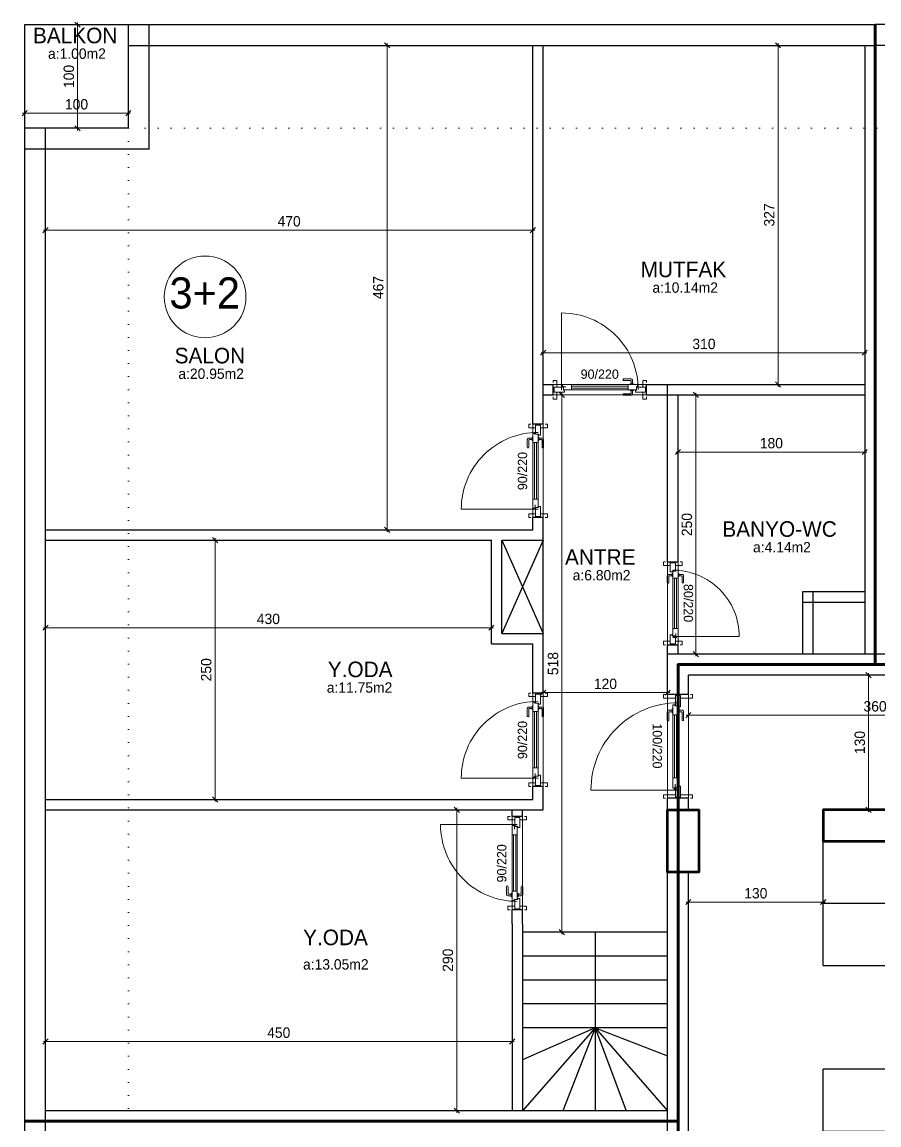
# Model space of a CAD drawing. Header units: centimetres. Extents: x 562865 to 1310255, y -148070 to 32737.
# Drawn here: x 591816 to 592642, y 2284 to 3347 of the extents above; entities that cross this region are included whole.
import ezdxf
from ezdxf.enums import TextEntityAlignment as Align

# ---------------------------------------------------------------- set-up
doc = ezdxf.new("R2010")
doc.units = ezdxf.units.CM
doc.header["$LTSCALE"] = 2.5
doc.linetypes.add('DASHED', pattern=[0.25, 0.125, -0.125])
doc.linetypes.add('DOT', pattern=[0.25, 0, -0.25])
doc.layers.get('0').update_dxf_attribs({"color": 86})
for name, color, linetype, lineweight in [('1', 126, 'Continuous', 25), ('ADAKENARI', 18, 'Continuous', 5), ('DUVAR', 4, 'Continuous', 30), ('duvar-kesim', 7, 'Continuous', 0), ('GÖRÜNÜŞLER', 96, 'Continuous', 25), ('ince', 30, 'Continuous', 15), ('iç ölçü', 106, 'Continuous', 18), ('kapi', 9, 'Continuous', 0), ('kolon', 1, 'Continuous', 53)]:
    doc.layers.add(name, color=color, linetype=linetype, lineweight=lineweight)
for name, color, linetype in [('alan', 7, 'Continuous'), ('kapi-yazi', 7, 'Continuous'), ('mahal', 7, 'Continuous'), ('MAKINA', 4, 'Continuous'), ('MERBAS', 231, 'Continuous'), ('MIMARI', 3, 'Continuous'), ('Oda', 7, 'Continuous')]:
    doc.layers.add(name, color=color, linetype=linetype)
doc.styles.add('MAHALADI', font='arial.ttf')
doc.styles.add('PINAR', font='comic.ttf')
doc.dimstyles.new('TEMİZ ÖLÇÜ', dxfattribs={"dimtxt": 10, "dimasz": 5, "dimexe": 1.8, "dimexo": 0.625, "dimgap": 3, "dimtad": 1, "dimdec": 0, "dimrnd": 0.5, "dimzin": 1, "dimdsep": 46, "dimtxsty": 'PINAR', "dimblk": 'OBLIQUE', "dimcen": 0.9, "dimdle": 2, "dimclrd": 256, "dimclre": 256, "dimclrt": 7, "dimadec": 0, "dimazin": 0, "dimtfac": 1, "dimtdec": 0, "dimtofl": 0, "dimtmove": 2, "dimatfit": 2, "dimfxl": 10, "dimfxlon": 1, "dimlwd": -1, "dimlwe": -1, "dimarcsym": 0})

# ---------------------------------------------------------------- blocks, each defined once
blk = doc.blocks.new('_Oblique')
at = {"color": 0, "linetype": 'ByBlock', "lineweight": -2}
blk.add_line((-0.5, -0.5), (0.5, 0.5), dxfattribs=at)
blk = doc.blocks.new('*D358')
at = {"layer": 'Defpoints', "color": 0}
for p in [(592235.3, 2587.3), (592256.9, 2587.3), (592256.9, 2297.3)]:
    blk.add_point(p, dxfattribs=at)
at = {"layer": 'iç ölçü'}
for p, q in [((592240.3, 2587.3), (592233.5, 2587.3)), ((592235.3, 2295.3), (592235.3, 2589.3)), ((592240.3, 2297.3), (592233.5, 2297.3))]:
    blk.add_line(p, q, dxfattribs=at)
at = {"layer": 'iç ölçü', "linetype": 'ByBlock', "xscale": 5, "yscale": 5, "zscale": 5}
for p, rotation in [((592235.3, 2587.3), 90), ((592235.3, 2297.3), 270)]:
    blk.add_blockref('_Oblique', p, dxfattribs=dict(at, rotation=rotation))
at = {"layer": 'iç ölçü', "color": 7, "insert": (592226.7, 2442.3), "char_height": 10, "attachment_point": 5, "rotation": 90, "style": 'PINAR'}
blk.add_mtext('290', dxfattribs=at)
blk = doc.blocks.new('*D359')
at = {"layer": 'Defpoints', "color": 0}
for p in [(591838.6, 2452.2), (592288.6, 2452.2), (591838.6, 2363.9)]:
    blk.add_point(p, dxfattribs=at)
at = {"layer": 'iç ölçü'}
for p, q in [((592290.6, 2363.9), (591836.6, 2363.9)), ((591838.6, 2368.9), (591838.6, 2362.1)), ((592288.6, 2368.9), (592288.6, 2362.1))]:
    blk.add_line(p, q, dxfattribs=at)
at = {"layer": 'iç ölçü', "linetype": 'ByBlock', "xscale": 5, "yscale": 5, "zscale": 5, "rotation": 180}
blk.add_blockref('_Oblique', (591838.6, 2363.9), dxfattribs=at)
at = {"layer": 'iç ölçü', "linetype": 'ByBlock', "xscale": 5, "yscale": 5, "zscale": 5}
blk.add_blockref('_Oblique', (592288.6, 2363.9), dxfattribs=at)
at = {"layer": 'iç ölçü', "color": 7, "insert": (592063.6, 2372.4), "char_height": 10, "attachment_point": 5, "style": 'PINAR'}
blk.add_mtext('450', dxfattribs=at)
blk = doc.blocks.new('*D360')
at = {"layer": 'Defpoints', "color": 0}
for p in [(592002.2, 2847.3), (592022.8, 2847.3), (592022.8, 2597.3)]:
    blk.add_point(p, dxfattribs=at)
at = {"layer": 'iç ölçü'}
for p, q in [((592007.2, 2847.3), (592000.4, 2847.3)), ((592002.2, 2595.3), (592002.2, 2849.3)), ((592007.2, 2597.3), (592000.4, 2597.3))]:
    blk.add_line(p, q, dxfattribs=at)
at = {"layer": 'iç ölçü', "linetype": 'ByBlock', "xscale": 5, "yscale": 5, "zscale": 5}
for p, rotation in [((592002.2, 2847.3), 90), ((592002.2, 2597.3), 270)]:
    blk.add_blockref('_Oblique', p, dxfattribs=dict(at, rotation=rotation))
at = {"layer": 'iç ölçü', "color": 7, "insert": (591993.7, 2722.3), "char_height": 10, "attachment_point": 5, "rotation": 90, "style": 'PINAR'}
blk.add_mtext('250', dxfattribs=at)
blk = doc.blocks.new('*D361')
at = {"layer": 'Defpoints', "color": 0}
for p in [(591838.6, 2796.2), (592268.6, 2796.2), (591838.6, 2762.9)]:
    blk.add_point(p, dxfattribs=at)
at = {"layer": 'iç ölçü'}
for p, q in [((591838.6, 2767.9), (591838.6, 2761.1)), ((592268.6, 2767.9), (592268.6, 2761.1)), ((592270.6, 2762.9), (591836.6, 2762.9))]:
    blk.add_line(p, q, dxfattribs=at)
at = {"layer": 'iç ölçü', "linetype": 'ByBlock', "xscale": 5, "yscale": 5, "zscale": 5, "rotation": 180}
blk.add_blockref('_Oblique', (591838.6, 2762.9), dxfattribs=at)
at = {"layer": 'iç ölçü', "linetype": 'ByBlock', "xscale": 5, "yscale": 5, "zscale": 5}
blk.add_blockref('_Oblique', (592268.6, 2762.9), dxfattribs=at)
at = {"layer": 'iç ölçü', "color": 7, "insert": (592053.6, 2771.3), "char_height": 10, "attachment_point": 5, "style": 'PINAR'}
blk.add_mtext('430', dxfattribs=at)
blk = doc.blocks.new('*D362')
at = {"layer": 'Defpoints', "color": 0}
for p in [(592168.1, 3324.3), (592194.8, 3324.3), (592194.8, 2857.3)]:
    blk.add_point(p, dxfattribs=at)
at = {"layer": 'iç ölçü'}
for p, q in [((592173.1, 3324.3), (592166.3, 3324.3)), ((592168.1, 2855.3), (592168.1, 3326.3)), ((592173.1, 2857.3), (592166.3, 2857.3))]:
    blk.add_line(p, q, dxfattribs=at)
at = {"layer": 'iç ölçü', "linetype": 'ByBlock', "xscale": 5, "yscale": 5, "zscale": 5}
for p, rotation in [((592168.1, 3324.3), 90), ((592168.1, 2857.3), 270)]:
    blk.add_blockref('_Oblique', p, dxfattribs=dict(at, rotation=rotation))
at = {"layer": 'iç ölçü', "color": 7, "insert": (592159.6, 3090.8), "char_height": 10, "attachment_point": 5, "rotation": 90, "style": 'PINAR'}
blk.add_mtext('467', dxfattribs=at)
blk = doc.blocks.new('*D363')
at = {"layer": 'Defpoints', "color": 0}
for p in [(591838.6, 3197), (592308.6, 3197), (591838.6, 3146.1)]:
    blk.add_point(p, dxfattribs=at)
at = {"layer": 'iç ölçü'}
for p, q in [((591838.6, 3151.1), (591838.6, 3144.3)), ((592308.6, 3151.1), (592308.6, 3144.3)), ((592310.6, 3146.1), (591836.6, 3146.1))]:
    blk.add_line(p, q, dxfattribs=at)
at = {"layer": 'iç ölçü', "linetype": 'ByBlock', "xscale": 5, "yscale": 5, "zscale": 5, "rotation": 180}
blk.add_blockref('_Oblique', (591838.6, 3146.1), dxfattribs=at)
at = {"layer": 'iç ölçü', "linetype": 'ByBlock', "xscale": 5, "yscale": 5, "zscale": 5}
blk.add_blockref('_Oblique', (592308.6, 3146.1), dxfattribs=at)
at = {"layer": 'iç ölçü', "color": 7, "insert": (592073.6, 3154.6), "char_height": 10, "attachment_point": 5, "style": 'PINAR'}
blk.add_mtext('470', dxfattribs=at)
blk = doc.blocks.new('*D364')
at = {"layer": 'Defpoints', "color": 0}
for p in [(591869.6, 3344.3), (591897.4, 3344.3), (591897.4, 3244.3)]:
    blk.add_point(p, dxfattribs=at)
at = {"layer": 'iç ölçü'}
for p, q in [((591874.6, 3344.3), (591867.8, 3344.3)), ((591869.6, 3242.3), (591869.6, 3346.3)), ((591874.6, 3244.3), (591867.8, 3244.3))]:
    blk.add_line(p, q, dxfattribs=at)
at = {"layer": 'iç ölçü', "linetype": 'ByBlock', "xscale": 5, "yscale": 5, "zscale": 5}
for p, rotation in [((591869.6, 3344.3), 90), ((591869.6, 3244.3), 270)]:
    blk.add_blockref('_Oblique', p, dxfattribs=dict(at, rotation=rotation))
at = {"layer": 'iç ölçü', "color": 7, "insert": (591861.2, 3294.3), "char_height": 10, "attachment_point": 5, "rotation": 90, "style": 'PINAR'}
blk.add_mtext('100', dxfattribs=at)
blk = doc.blocks.new('*D365')
at = {"layer": 'Defpoints', "color": 0}
for p in [(591818.6, 3265.6), (591918.6, 3265.6), (591918.6, 3259)]:
    blk.add_point(p, dxfattribs=at)
at = {"layer": 'iç ölçü'}
for p, q in [((591816.6, 3259), (591920.6, 3259)), ((591818.6, 3264), (591818.6, 3257.2)), ((591918.6, 3264), (591918.6, 3257.2))]:
    blk.add_line(p, q, dxfattribs=at)
at = {"layer": 'iç ölçü', "linetype": 'ByBlock', "xscale": 5, "yscale": 5, "zscale": 5, "rotation": 180}
blk.add_blockref('_Oblique', (591818.6, 3259), dxfattribs=at)
at = {"layer": 'iç ölçü', "linetype": 'ByBlock', "xscale": 5, "yscale": 5, "zscale": 5}
blk.add_blockref('_Oblique', (591918.6, 3259), dxfattribs=at)
at = {"layer": 'iç ölçü', "color": 7, "insert": (591868.6, 3267.4), "char_height": 10, "attachment_point": 5, "style": 'PINAR'}
blk.add_mtext('100', dxfattribs=at)
blk = doc.blocks.new('*D366')
at = {"layer": 'Defpoints', "color": 0}
for p in [(592528.1, 3324.3), (592545, 3324.3), (592528.1, 2997.3)]:
    blk.add_point(p, dxfattribs=at)
at = {"layer": 'iç ölçü'}
for p, q in [((592540, 3324.3), (592546.8, 3324.3)), ((592545, 2995.3), (592545, 3326.3)), ((592540, 2997.3), (592546.8, 2997.3))]:
    blk.add_line(p, q, dxfattribs=at)
at = {"layer": 'iç ölçü', "linetype": 'ByBlock', "xscale": 5, "yscale": 5, "zscale": 5}
for p, rotation in [((592545, 3324.3), 90), ((592545, 2997.3), 270)]:
    blk.add_blockref('_Oblique', p, dxfattribs=dict(at, rotation=rotation))
at = {"layer": 'iç ölçü', "color": 7, "insert": (592536.6, 3160.8), "char_height": 10, "attachment_point": 5, "rotation": 90, "style": 'PINAR'}
blk.add_mtext('327', dxfattribs=at)
blk = doc.blocks.new('*D367')
at = {"layer": 'Defpoints', "color": 0}
for p in [(592318.6, 3290.3), (592628.6, 3290.3), (592318.6, 3028)]:
    blk.add_point(p, dxfattribs=at)
at = {"layer": 'iç ölçü'}
for p, q in [((592318.6, 3033), (592318.6, 3026.2)), ((592628.6, 3033), (592628.6, 3026.2)), ((592630.6, 3028), (592316.6, 3028))]:
    blk.add_line(p, q, dxfattribs=at)
at = {"layer": 'iç ölçü', "linetype": 'ByBlock', "xscale": 5, "yscale": 5, "zscale": 5, "rotation": 180}
blk.add_blockref('_Oblique', (592318.6, 3028), dxfattribs=at)
at = {"layer": 'iç ölçü', "linetype": 'ByBlock', "xscale": 5, "yscale": 5, "zscale": 5}
blk.add_blockref('_Oblique', (592628.6, 3028), dxfattribs=at)
at = {"layer": 'iç ölçü', "color": 7, "insert": (592473.6, 3036.4), "char_height": 10, "attachment_point": 5, "style": 'PINAR'}
blk.add_mtext('310', dxfattribs=at)
blk = doc.blocks.new('*D368')
at = {"layer": 'Defpoints', "color": 0}
for p in [(592448.6, 2932.2), (592448.6, 2915.6), (592628.6, 2915.6)]:
    blk.add_point(p, dxfattribs=at)
at = {"layer": 'iç ölçü'}
for p, q in [((592630.6, 2932.2), (592446.6, 2932.2)), ((592448.6, 2927.2), (592448.6, 2934.1)), ((592628.6, 2927.2), (592628.6, 2934.1))]:
    blk.add_line(p, q, dxfattribs=at)
at = {"layer": 'iç ölçü', "linetype": 'ByBlock', "xscale": 5, "yscale": 5, "zscale": 5, "rotation": 180}
blk.add_blockref('_Oblique', (592448.6, 2932.2), dxfattribs=at)
at = {"layer": 'iç ölçü', "linetype": 'ByBlock', "xscale": 5, "yscale": 5, "zscale": 5}
blk.add_blockref('_Oblique', (592628.6, 2932.2), dxfattribs=at)
at = {"layer": 'iç ölçü', "color": 7, "insert": (592538.6, 2940.7), "char_height": 10, "attachment_point": 5, "style": 'PINAR'}
blk.add_mtext('180', dxfattribs=at)
blk = doc.blocks.new('*D369')
at = {"layer": 'Defpoints', "color": 0}
for p in [(592491, 2987.3), (592465.7, 2737.3), (592491, 2737.3)]:
    blk.add_point(p, dxfattribs=at)
at = {"layer": 'iç ölçü'}
for p, q in [((592465.7, 2989.3), (592465.7, 2735.3)), ((592470.7, 2987.3), (592463.9, 2987.3)), ((592470.7, 2737.3), (592463.9, 2737.3))]:
    blk.add_line(p, q, dxfattribs=at)
at = {"layer": 'iç ölçü', "linetype": 'ByBlock', "xscale": 5, "yscale": 5, "zscale": 5}
for p, rotation in [((592465.7, 2987.3), 90), ((592465.7, 2737.3), 270)]:
    blk.add_blockref('_Oblique', p, dxfattribs=dict(at, rotation=rotation))
at = {"layer": 'iç ölçü', "color": 7, "insert": (592457.2, 2862.3), "char_height": 10, "attachment_point": 5, "rotation": 90, "style": 'PINAR'}
blk.add_mtext('250', dxfattribs=at)
blk = doc.blocks.new('*D370')
at = {"layer": 'Defpoints', "color": 0}
for p in [(592318.6, 2700.3), (592318.6, 2692.9), (592438.6, 2692.9)]:
    blk.add_point(p, dxfattribs=at)
at = {"layer": 'iç ölçü'}
for p, q in [((592318.6, 2695.3), (592318.6, 2702.1)), ((592438.6, 2695.3), (592438.6, 2702.1)), ((592440.6, 2700.3), (592316.6, 2700.3))]:
    blk.add_line(p, q, dxfattribs=at)
at = {"layer": 'iç ölçü', "linetype": 'ByBlock', "xscale": 5, "yscale": 5, "zscale": 5, "rotation": 180}
blk.add_blockref('_Oblique', (592318.6, 2700.3), dxfattribs=at)
at = {"layer": 'iç ölçü', "linetype": 'ByBlock', "xscale": 5, "yscale": 5, "zscale": 5}
blk.add_blockref('_Oblique', (592438.6, 2700.3), dxfattribs=at)
at = {"layer": 'iç ölçü', "color": 7, "insert": (592378.6, 2708.7), "char_height": 10, "attachment_point": 5, "style": 'PINAR'}
blk.add_mtext('120', dxfattribs=at)
blk = doc.blocks.new('*D371')
at = {"layer": 'Defpoints', "color": 0}
for p in [(592336.6, 2987.3), (592343.6, 2987.3), (592343.6, 2469.3)]:
    blk.add_point(p, dxfattribs=at)
at = {"layer": 'iç ölçü'}
for p, q in [((592336.6, 2467.3), (592336.6, 2989.3)), ((592341.6, 2987.3), (592334.8, 2987.3)), ((592341.6, 2469.3), (592334.8, 2469.3))]:
    blk.add_line(p, q, dxfattribs=at)
at = {"layer": 'iç ölçü', "linetype": 'ByBlock', "xscale": 5, "yscale": 5, "zscale": 5}
for p, rotation in [((592336.6, 2987.3), 90), ((592336.6, 2469.3), 270)]:
    blk.add_blockref('_Oblique', p, dxfattribs=dict(at, rotation=rotation))
at = {"layer": 'iç ölçü', "color": 7, "insert": (592328.1, 2728.3), "char_height": 10, "attachment_point": 5, "rotation": 90, "style": 'PINAR'}
blk.add_mtext('518', dxfattribs=at)
blk = doc.blocks.new('fm-door1')
at = {"linetype": 'Continuous'}
for p, q in [((0, 25), (0, -25)), ((100, 25), (0, 25)), ((80, 32), (80, 0)), ((84, 28), (128, 28)), ((90, 50), (910, 50)), ((90, 50), (90, 30)), ((100, 30), (90, 30)), ((100, 30), (100, -5)), ((100, 30), (100, -5)), ((100, 0), (900, 0)), ((190, 50), (190, 0)), ((810, 50), (810, 0)), ((910, 30), (900, 30)), ((900, 30), (900, -5)), ((900, 25), (1000, 25)), ((910, 50), (910, 30)), ((1000, 25), (1000, -25)), ((110, -25), (0, -25)), ((100, -5), (110, -5)), ((110, -5), (100, -5)), ((110, -5), (110, -25)), ((110, -25), (110, -5)), ((890, -25), (890, -5)), ((890, -5), (900, -5)), ((890, -25), (1000, -25))]:
    blk.add_line(p, q, dxfattribs=at)
at = {"color": 8, "linetype": 'Continuous'}
for p, q in [((190, 35), (810, 35)), ((190, 15), (810, 15))]:
    blk.add_line(p, q, dxfattribs=at)
at = {"linetype": 'Continuous'}
for points in [[(858, 58), (858, 89, 0.414214), (842, 104), (759, 104, 1), (759, 89), (835, 89, -0.414214), (842, 81), (842, 58)], [(858, -8), (858, -39, -0.414214), (842, -54), (759, -54, -1), (759, -39), (835, -39, 0.414214), (842, -31), (842, -8)]]:
    blk.add_lwpolyline(points, format="xyb", dxfattribs=at)
for points in [[(869, 50), (869, 58), (831, 58), (831, 50)], [(869, 0), (869, -8), (831, -8), (831, 0)]]:
    blk.add_lwpolyline(points, dxfattribs=at)
blk.add_circle((84, 32), 4.26, dxfattribs=at)
blk = doc.blocks.new('*D384')
at = {"layer": 'Defpoints', "color": 0}
for p in [(592458.6, 2678.5), (592458.6, 2648.5), (592818.6, 2648.5)]:
    blk.add_point(p, dxfattribs=at)
at = {"layer": 'iç ölçü'}
for p, q in [((592458.6, 2673.5), (592458.6, 2680.3)), ((592818.6, 2673.5), (592818.6, 2680.3)), ((592820.6, 2678.5), (592456.6, 2678.5))]:
    blk.add_line(p, q, dxfattribs=at)
at = {"layer": 'iç ölçü', "linetype": 'ByBlock', "xscale": 5, "yscale": 5, "zscale": 5, "rotation": 180}
blk.add_blockref('_Oblique', (592458.6, 2678.5), dxfattribs=at)
at = {"layer": 'iç ölçü', "linetype": 'ByBlock', "xscale": 5, "yscale": 5, "zscale": 5}
blk.add_blockref('_Oblique', (592818.6, 2678.5), dxfattribs=at)
at = {"layer": 'iç ölçü', "color": 7, "insert": (592638.6, 2687), "char_height": 10, "attachment_point": 5, "style": 'PINAR'}
blk.add_mtext('360', dxfattribs=at)
blk = doc.blocks.new('*D148')
at = {"layer": 'Defpoints', "color": 0}
for p in [(594835.3, -754.7), (594855.3, -757.3), (594855.3, -771)]:
    blk.add_point(p, dxfattribs=at)
at = {"layer": 'iç ölçü'}
for p, q in [((594833.3, -757.3), (594857.3, -757.3)), ((594835.3, -755.3), (594835.3, -759.1)), ((594855.3, -767.3), (594855.3, -755.5))]:
    blk.add_line(p, q, dxfattribs=at)
at = {"layer": 'iç ölçü', "xscale": 5, "yscale": 5, "zscale": 5, "rotation": 180}
blk.add_blockref('_Oblique', (594835.3, -757.3), dxfattribs=at)
at = {"layer": 'iç ölçü', "xscale": 5, "yscale": 5, "zscale": 5}
blk.add_blockref('_Oblique', (594855.3, -757.3), dxfattribs=at)
at = {"layer": 'iç ölçü', "color": 7, "insert": (594847.8, -742.5), "char_height": 10, "attachment_point": 5, "style": 'PINAR'}
blk.add_mtext('20', dxfattribs=at)
blk = doc.blocks.new('*D149')
at = {"layer": 'Defpoints', "color": 0}
for p in [(595060.3, -732.9), (595060.3, -757.3), (594855.3, -771)]:
    blk.add_point(p, dxfattribs=at)
at = {"layer": 'iç ölçü'}
for p, q in [((595060.3, -747.3), (595060.3, -759.1)), ((594853.3, -757.3), (595062.3, -757.3)), ((594855.3, -767.3), (594855.3, -755.5))]:
    blk.add_line(p, q, dxfattribs=at)
at = {"layer": 'iç ölçü', "xscale": 5, "yscale": 5, "zscale": 5, "rotation": 180}
blk.add_blockref('_Oblique', (594855.3, -757.3), dxfattribs=at)
at = {"layer": 'iç ölçü', "xscale": 5, "yscale": 5, "zscale": 5}
blk.add_blockref('_Oblique', (595060.3, -757.3), dxfattribs=at)
at = {"layer": 'iç ölçü', "color": 7, "insert": (594957.8, -748.8), "char_height": 10, "attachment_point": 5, "style": 'PINAR'}
blk.add_mtext('205', dxfattribs=at)
blk = doc.blocks.new('*D150')
at = {"layer": 'Defpoints', "color": 0}
for p in [(595060.3, -732.9), (595085.3, -754.8), (595085.3, -757.3)]:
    blk.add_point(p, dxfattribs=at)
at = {"layer": 'iç ölçü'}
for p, q in [((595060.3, -747.3), (595060.3, -759.1)), ((595058.3, -757.3), (595087.3, -757.3)), ((595085.3, -755.4), (595085.3, -759.1))]:
    blk.add_line(p, q, dxfattribs=at)
at = {"layer": 'iç ölçü', "xscale": 5, "yscale": 5, "zscale": 5, "rotation": 180}
blk.add_blockref('_Oblique', (595060.3, -757.3), dxfattribs=at)
at = {"layer": 'iç ölçü', "xscale": 5, "yscale": 5, "zscale": 5}
blk.add_blockref('_Oblique', (595085.3, -757.3), dxfattribs=at)
at = {"layer": 'iç ölçü', "color": 7, "insert": (595072.8, -745.8), "char_height": 10, "attachment_point": 5, "style": 'PINAR'}
blk.add_mtext('25', dxfattribs=at)
blk = doc.blocks.new('*D151')
at = {"layer": 'Defpoints', "color": 0}
for p in [(595021.9, -789.2), (595028.7, -789.2), (595028.7, -814.2)]:
    blk.add_point(p, dxfattribs=at)
at = {"layer": 'iç ölçü'}
for p, q in [((595028, -789.2), (595020.1, -789.2)), ((595021.9, -816.2), (595021.9, -787.2)), ((595028, -814.2), (595020.1, -814.2))]:
    blk.add_line(p, q, dxfattribs=at)
at = {"layer": 'iç ölçü', "xscale": 5, "yscale": 5, "zscale": 5}
for p, rotation in [((595021.9, -789.2), 90), ((595021.9, -814.2), 270)]:
    blk.add_blockref('_Oblique', p, dxfattribs=dict(at, rotation=rotation))
at = {"layer": 'iç ölçü', "color": 7, "insert": (595033.8, -801.7), "char_height": 10, "attachment_point": 5, "rotation": 90, "style": 'PINAR'}
blk.add_mtext('25', dxfattribs=at)
blk = doc.blocks.new('*D152')
at = {"layer": 'Defpoints', "color": 0}
for p in [(595021.9, -609.2), (595026.1, -609.2), (595028.7, -789.2)]:
    blk.add_point(p, dxfattribs=at)
at = {"layer": 'iç ölçü'}
for p, q in [((595025.5, -609.2), (595020.1, -609.2)), ((595021.9, -791.2), (595021.9, -607.2)), ((595028, -789.2), (595020.1, -789.2))]:
    blk.add_line(p, q, dxfattribs=at)
at = {"layer": 'iç ölçü', "xscale": 5, "yscale": 5, "zscale": 5}
for p, rotation in [((595021.9, -609.2), 90), ((595021.9, -789.2), 270)]:
    blk.add_blockref('_Oblique', p, dxfattribs=dict(at, rotation=rotation))
at = {"layer": 'iç ölçü', "color": 7, "insert": (595013.5, -699.2), "char_height": 10, "attachment_point": 5, "rotation": 90, "style": 'PINAR'}
blk.add_mtext('180', dxfattribs=at)
blk = doc.blocks.new('*D153')
at = {"layer": 'Defpoints', "color": 0}
for p in [(595021.9, -584.2), (595026.1, -584.2), (595026.1, -609.2)]:
    blk.add_point(p, dxfattribs=at)
at = {"layer": 'iç ölçü'}
for p, q in [((595025.5, -584.2), (595020.1, -584.2)), ((595021.9, -611.2), (595021.9, -582.2)), ((595025.5, -609.2), (595020.1, -609.2))]:
    blk.add_line(p, q, dxfattribs=at)
at = {"layer": 'iç ölçü', "xscale": 5, "yscale": 5, "zscale": 5}
for p, rotation in [((595021.9, -584.2), 90), ((595021.9, -609.2), 270)]:
    blk.add_blockref('_Oblique', p, dxfattribs=dict(at, rotation=rotation))
at = {"layer": 'iç ölçü', "color": 7, "insert": (595037.1, -596.7), "char_height": 10, "attachment_point": 5, "rotation": 90, "style": 'PINAR'}
blk.add_mtext('25', dxfattribs=at)
blk = doc.blocks.new('*D154')
at = {"layer": 'Defpoints', "color": 0}
for p in [(594705.3, -699.2), (594705.3, -700.2), (594835.3, -699.2)]:
    blk.add_point(p, dxfattribs=at)
at = {"layer": 'iç ölçü'}
for p, q in [((594837.3, -700.2), (594703.3, -700.2)), ((594705.3, -699.9), (594705.3, -702)), ((594835.3, -699.9), (594835.3, -702))]:
    blk.add_line(p, q, dxfattribs=at)
at = {"layer": 'iç ölçü', "xscale": 5, "yscale": 5, "zscale": 5, "rotation": 180}
blk.add_blockref('_Oblique', (594705.3, -700.2), dxfattribs=at)
at = {"layer": 'iç ölçü', "xscale": 5, "yscale": 5, "zscale": 5}
blk.add_blockref('_Oblique', (594835.3, -700.2), dxfattribs=at)
at = {"layer": 'iç ölçü', "color": 7, "insert": (594770.3, -691.7), "char_height": 10, "attachment_point": 5, "style": 'PINAR'}
blk.add_mtext('130', dxfattribs=at)
blk = doc.blocks.new('*D145')
at = {"layer": 'Defpoints', "color": 0}
for p in [(594908.1, -814.2), (594878, -944.2), (594908.1, -944.2)]:
    blk.add_point(p, dxfattribs=at)
at = {"layer": 'iç ölçü'}
for p, q in [((594883, -814.2), (594876.2, -814.2)), ((594878, -812.2), (594878, -946.2)), ((594883, -944.2), (594876.2, -944.2))]:
    blk.add_line(p, q, dxfattribs=at)
at = {"layer": 'iç ölçü', "xscale": 5, "yscale": 5, "zscale": 5}
for p, rotation in [((594878, -814.2), 90), ((594878, -944.2), 270)]:
    blk.add_blockref('_Oblique', p, dxfattribs=dict(at, rotation=rotation))
at = {"layer": 'iç ölçü', "color": 7, "insert": (594869.6, -879.2), "char_height": 10, "attachment_point": 5, "rotation": 90, "style": 'PINAR'}
blk.add_mtext('130', dxfattribs=at)
blk = doc.blocks.new('*D146')
at = {"layer": 'Defpoints', "color": 0}
for p in [(594879, -84.2), (594885.3, -84.2), (594878, -214.2)]:
    blk.add_point(p, dxfattribs=at)
at = {"layer": 'iç ölçü'}
for p, q in [((594884, -84.2), (594877.2, -84.2)), ((594879, -216.2), (594879, -82.2)), ((594878.6, -214.2), (594880.8, -214.2))]:
    blk.add_line(p, q, dxfattribs=at)
at = {"layer": 'iç ölçü', "xscale": 5, "yscale": 5, "zscale": 5}
for p, rotation in [((594879, -84.2), 90), ((594879, -214.2), 270)]:
    blk.add_blockref('_Oblique', p, dxfattribs=dict(at, rotation=rotation))
at = {"layer": 'iç ölçü', "color": 7, "insert": (594870.6, -149.2), "char_height": 10, "attachment_point": 5, "rotation": 90, "style": 'PINAR'}
blk.add_mtext('130', dxfattribs=at)
blk = doc.blocks.new('*D147')
at = {"layer": 'Defpoints', "color": 0}
for p in [(594705.3, -288.4), (594835.3, -288.4), (594835.3, -303)]:
    blk.add_point(p, dxfattribs=at)
at = {"layer": 'iç ölçü'}
for p, q in [((594703.3, -303), (594837.3, -303)), ((594705.3, -298), (594705.3, -304.8)), ((594835.3, -298), (594835.3, -304.8))]:
    blk.add_line(p, q, dxfattribs=at)
at = {"layer": 'iç ölçü', "xscale": 5, "yscale": 5, "zscale": 5, "rotation": 180}
blk.add_blockref('_Oblique', (594705.3, -303), dxfattribs=at)
at = {"layer": 'iç ölçü', "xscale": 5, "yscale": 5, "zscale": 5}
blk.add_blockref('_Oblique', (594835.3, -303), dxfattribs=at)
at = {"layer": 'iç ölçü', "color": 7, "insert": (594770.3, -294.6), "char_height": 10, "attachment_point": 5, "style": 'PINAR'}
blk.add_mtext('130', dxfattribs=at)
blk = doc.blocks.new('ETYDETJ')
at = {"layer": 'MERBAS'}
for p, q in [((592456.6, 2563.7), (592456.6, 2423.7)), ((592479.6, 2563.7), (592479.6, 2423.7)), ((592502.6, 2563.7), (592502.6, 2423.7)), ((592525.6, 2563.7), (592525.6, 2423.7)), ((592548.6, 2563.7), (592548.6, 2423.7)), ((592548.6, 2493.7), (592575.7, 2563.7)), ((592548.6, 2493.7), (592628.6, 2563.7)), ((592548.6, 2493.7), (592628.6, 2523.6)), ((592456.6, 2493.7), (592628.6, 2493.7)), ((592548.6, 2493.7), (592579.6, 2423.7)), ((592548.6, 2493.7), (592628.6, 2423.7)), ((592548.6, 2493.7), (592628.6, 2462.6))]:
    blk.add_line(p, q, dxfattribs=at)
blk = doc.blocks.new('A$C25296537')
at = {"color": 4, "ltscale": 0.1}
for p, q in [((245.3, 315), (241.8, 315)), ((241.8, 315), (241.8, 263.6)), ((245.3, 315), (245.3, 263.6)), ((241.8, 263.6), (245.3, 263.6)), ((249.2, 265), (245.7, 265)), ((245.7, 265), (245.7, 215)), ((249.2, 265), (249.2, 215)), ((245.7, 215), (249.2, 215))]:
    blk.add_line(p, q, dxfattribs=at)
at = {"layer": '1', "linetype": 'DASHED', "ltscale": 20}
blk.add_line((224, 725), (224, 722), dxfattribs=at)
at = {"layer": 'DUVAR'}
for p, q in [((474, 900), (74, 900)), ((74, 861.2), (74, 900)), ((474, 861.2), (474, 900)), ((454, 880), (94, 880)), ((94, 861.2), (94, 880)), ((454, 861.2), (454, 880)), ((94, 861.2), (74, 861.2)), ((454, 861.2), (474, 861.2)), ((74, 750), (74, 761.2)), ((94, 761.2), (74, 761.2)), ((94, 750), (94, 761.2)), ((454, 750), (454, 761.2)), ((454, 761.2), (474, 761.2)), ((474, 750), (474, 761.2)), ((74, 210), (74, 690)), ((94, 210), (94, 690)), ((224, 355), (224, 315)), ((244, 355), (244, 315)), ((224, 315), (244, 315)), ((224, 215), (224, 175)), ((224, 215), (244, 215)), ((244, 215), (244, 175)), ((74, 150), (74, 138.8)), ((94, 150), (94, 138.8)), ((454, 150), (454, 138.8)), ((474, 150), (474, 138.8)), ((94, 138.8), (74, 138.8)), ((454, 138.8), (474, 138.8)), ((74, 38.8), (74, 0)), ((94, 38.8), (74, 38.8)), ((94, 38.8), (94, 20)), ((454, 38.8), (454, 20)), ((454, 38.8), (474, 38.8)), ((474, 38.8), (474, 0)), ((454, 20), (94, 20)), ((474, 0), (74, 0))]:
    blk.add_line(p, q, dxfattribs=at)
at = {"layer": 'duvar-kesim'}
for p, q in [((74, 761.2), (74, 861.2)), ((94, 761.2), (94, 861.2)), ((454, 761.2), (454, 861.2)), ((474, 761.2), (474, 861.2)), ((224, 315), (224, 215)), ((244, 315), (244, 215)), ((74, 138.8), (74, 38.8)), ((94, 138.8), (94, 38.8)), ((454, 138.8), (454, 38.8)), ((474, 138.8), (474, 38.8))]:
    blk.add_line(p, q, dxfattribs=at)
at = {"layer": 'ince', "ltscale": 0.1}
for p, q in [((244, 330.4), (265.6, 330.4)), ((265.6, 330.4), (265.6, 198.8)), ((244, 302.6), (244, 315)), ((244, 215), (244, 198.8)), ((244, 198.8), (265.6, 198.8))]:
    blk.add_line(p, q, dxfattribs=at)
at = {"layer": 'kapi'}
for points in [[(84, 769.2), (0, 769.2, -0.414214), (84, 853.2, -0.414214)], [(464, 769.2), (548, 769.2, 0.414214), (464, 853.2, 0.414214)], [(84, 130.8), (0, 130.8, 0.414214), (84, 46.8, 0.414214)], [(464, 130.8), (548, 130.8, -0.414214), (464, 46.8, -0.414214)]]:
    blk.add_lwpolyline(points, format="xyb", dxfattribs=at)
for points in [[(72, 861.2), (70, 861.2), (70, 857.7), (81.5, 857.7)], [(96, 861.2), (98, 861.2), (98, 857.7), (86.5, 857.7)], [(452, 861.2), (450, 861.2), (450, 857.7), (461.5, 857.7)], [(476, 861.2), (478, 861.2), (478, 857.7), (466.5, 857.7)], [(72, 761.2), (70, 761.2), (70, 764.7), (81.5, 764.7)], [(96, 761.2), (98, 761.2), (98, 764.7), (86.5, 764.7)], [(452, 761.2), (450, 761.2), (450, 764.7), (461.5, 764.7)], [(476, 761.2), (478, 761.2), (478, 764.7), (466.5, 764.7)], [(72, 138.8), (70, 138.8), (70, 135.3), (81.5, 135.3)], [(96, 138.8), (98, 138.8), (98, 135.3), (86.5, 135.3)], [(452, 138.8), (450, 138.8), (450, 135.3), (461.5, 135.3)], [(476, 138.8), (478, 138.8), (478, 135.3), (466.5, 135.3)], [(72, 38.8), (70, 38.8), (70, 42.3), (81.5, 42.3)], [(96, 38.8), (98, 38.8), (98, 42.3), (86.5, 42.3)], [(452, 38.8), (450, 38.8), (450, 42.3), (461.5, 42.3)], [(476, 38.8), (478, 38.8), (478, 42.3), (466.5, 42.3)]]:
    blk.add_lwpolyline(points, dxfattribs=at)
at = {"layer": 'kolon'}
for points in [[(74, 750), (104, 750), (104, 690), (74, 690)], [(474, 150), (474, 750), (224, 750), (224, 720), (449, 720), (449, 380), (224, 380), (224, 355), (449, 355), (449, 175), (224, 175), (224, 150)], [(74, 210), (104, 210), (104, 150), (74, 150)]]:
    blk.add_lwpolyline(points, close=True, dxfattribs=at)
blk.add_lwpolyline([(224, 150), (474, 150)], dxfattribs=at)
at = {"layer": 'MAKINA', "ltscale": 0.1}
for p, q in [((412.8, 211.4), (412.8, 216.1)), ((441.4, 216.1), (441.4, 211.4))]:
    blk.add_line(p, q, dxfattribs=at)
at = {"layer": 'MERBAS'}
for p, q in [((224, 600), (224, 720)), ((224, 720), (449, 720)), ((449, 720), (449, 380)), ((224, 380), (224, 500)), ((449, 380), (224, 380))]:
    blk.add_line(p, q, dxfattribs=at)
for points in [[(224, 660), (319, 660, -0.414214), (389, 590), (389, 510, -0.414214), (319, 440), (224, 440)], [(224, 600), (319, 600, -0.414214), (329, 590), (329, 510, -0.414214), (319, 500), (224, 500)]]:
    blk.add_lwpolyline(points, format="xyb", dxfattribs=at)
at = {"layer": 'MIMARI', "ltscale": 0.1}
for p, q in [((333.9, 360.5), (331.5, 360.5)), ((331.5, 337.7), (331.5, 360.5)), ((333.9, 340), (333.9, 360.5)), ((345.6, 360.5), (343.3, 360.5)), ((343.3, 360.5), (343.3, 340)), ((345.6, 360.5), (345.6, 337.7)), ((345.6, 337.7), (331.5, 337.7)), ((343.3, 340), (333.9, 340)), ((412.8, 318.6), (441.4, 318.6)), ((412.8, 318.6), (441.4, 318.6)), ((412.8, 313.9), (412.8, 318.6)), ((412.8, 313.9), (441.4, 313.9)), ((412.8, 313.9), (441.4, 313.9)), ((441.4, 318.6), (441.4, 313.9)), ((441.4, 318.6), (441.4, 313.9)), ((412.8, 308), (424.5, 308)), ((412.8, 222), (412.8, 308)), ((424.5, 222), (424.5, 308)), ((412.8, 222), (424.5, 222)), ((412.8, 216.1), (441.4, 216.1)), ((412.8, 211.4), (441.4, 211.4)), ((345.6, 192.3), (331.5, 192.3)), ((331.5, 192.3), (331.5, 169.5)), ((345.6, 169.5), (345.6, 192.3)), ((343.3, 190), (333.9, 190)), ((333.9, 190), (333.9, 169.5)), ((343.3, 169.5), (343.3, 190)), ((333.9, 169.5), (331.5, 169.5)), ((345.6, 169.5), (343.3, 169.5))]:
    blk.add_line(p, q, dxfattribs=at)
for points in [[(343.3, 355), (333.9, 355)], [(390.5, 195), (402.4, 195), (402.4, 335), (251.1, 335), (251.1, 330.4)], [(390.5, 197.3), (400.1, 197.3), (400.1, 332.7), (253.4, 332.7), (253.4, 330.4)], [(251.1, 198.8), (251.1, 195), (390.5, 195)], [(253.4, 198.8), (253.4, 197.3), (390.5, 197.3)], [(343.3, 175), (333.9, 175)]]:
    blk.add_lwpolyline(points, dxfattribs=at)
for points in [[(341, 337.7), (341, 336.5), (336, 336.5), (336, 337.7)], [(339.5, 336.5), (338.6, 335), (338.6, 335), (337.6, 336.5)], [(341, 192.3), (341, 193.5), (336, 193.5), (336, 192.3)], [(339.5, 193.5), (338.6, 195), (338.6, 195), (337.6, 193.5)]]:
    blk.add_lwpolyline(points, close=True, dxfattribs=at)
for points in [[(341, 337.7), (341, 336.5), (336, 337.7), (336, 336.5)], [(337.6, 336.5), (338.6, 335), (339.5, 336.5), (338.6, 335)], [(341, 192.3), (341, 193.5), (336, 192.3), (336, 193.5)], [(337.6, 193.5), (338.6, 195), (339.5, 193.5), (338.6, 195)]]:
    blk.add_solid(points, dxfattribs=at)
at = {"layer": 'kapi', "yscale": 0.09999999999990905, "zscale": 0.098}
for p, xscale, rotation in [((84, 762.2), 0.09799999999995634, 90), ((464, 762.2), -0.09799999999995634, 270), ((84, 137.8), -0.09799999999995634, 90), ((464, 137.8), 0.09799999999995634, 270)]:
    blk.add_blockref('fm-door1', p, dxfattribs=dict(at, xscale=xscale, rotation=rotation))
at = {"layer": 'alan', "style": 'MAHALADI'}
blk.add_text('alan :3.80 m²', height=10, dxfattribs=at).set_placement((341.2, 257.2), align=Align.CENTER)
at = {"layer": 'kapi-yazi', "style": 'PINAR'}
for rotation, p in [(270, (64, 811.7)), (90, (484, 811.2)), (90, (64.4, 88.3)), (270, (483.6, 88.8))]:
    blk.add_text('100/220', height=9, rotation=rotation, dxfattribs=at).set_placement(p, align=Align.MIDDLE_CENTER)
at = {"layer": 'Oda', "style": 'MAHALADI'}
blk.add_text('ASANSÖR', height=15, dxfattribs=at).set_placement((341.2, 272.2), align=Align.CENTER)
at = {"layer": 'iç ölçü'}
for base, p1, p2, angle, override, picture, middle in [((267.7, 880), (266.7, 750), (274, 880), 90, {"dimfxl": 5, "dimarcsym": 1}, '*D146', (259.3, 815)), ((224, 661.2), (94, 675.8), (224, 675.8), 180, {"dimfxl": 5, "dimarcsym": 1}, '*D147', (159, 669.6)), ((410.7, 355), (417.4, 175), (414.9, 355), 90, {"dimtxsty": 'PINAR'}, '*D152', (402.2, 265)), ((94, 264.1), (224, 265), (94, 265), 180, {"dimfxl": 5, "dimarcsym": 1}, '*D154', (159, 272.5)), ((449, 206.9), (244, 193.2), (449, 231.4), 180, {"dimtxsty": 'PINAR'}, '*D149', (346.5, 215.4)), ((266.7, 20), (296.8, 150), (296.8, 20), 90, {"dimfxl": 5, "dimarcsym": 1}, '*D145', (258.3, 85))]:
    dim = blk.add_linear_dim(base=base, p1=p1, p2=p2, angle=angle, dimstyle='TEMİZ ÖLÇÜ', override=override, dxfattribs=at)
    dim.commit()
    dim.dimension.update_dxf_attribs({"geometry": picture, "text_midpoint": middle, "insert": (-594611.3, 964.2)})
for base, p1, p2, angle, picture, middle in [((410.7, 380), (414.9, 355), (414.9, 380), 90, '*D153', (425.8, 367.5)), ((244, 206.9), (224, 209.6), (244, 193.2), 180, '*D148', (236.5, 221.7)), ((474, 206.9), (449, 231.4), (474, 209.4), 180, '*D150', (461.5, 218.4)), ((410.7, 175), (417.4, 150), (417.4, 175), 90, '*D151', (422.6, 162.5))]:
    dim = blk.add_linear_dim(base=base, p1=p1, p2=p2, angle=angle, dimstyle='TEMİZ ÖLÇÜ', override={"dimtxsty": 'PINAR'}, dxfattribs=at)
    dim.commit()
    dim.dimension.update_dxf_attribs({"geometry": picture, "text_midpoint": middle, "dimtype": 128, "insert": (-594611.3, 964.2)})

msp = doc.modelspace()

# ---------------------------------------------------------------- linework, layer by layer
at = {"layer": 'ADAKENARI', "color": 2, "linetype": 'DOT', "ltscale": 20}
msp.add_lwpolyline([(593358.6, 3244.3), (591918.6, 3244.3), (591918.6, 970.3), (593358.6, 970.3)], close=True, dxfattribs=at)
at = {"layer": 'DUVAR'}
for p, q in [((591818.6, 3344.3), (592638.6, 3344.3)), ((591818.6, 870.3), (591818.6, 3344.3)), ((591918.6, 3244.3), (591918.6, 3344.3)), ((591938.6, 3224.3), (591938.6, 3344.3)), ((593458.6, 3344.3), (592638.6, 3344.3)), ((591918.6, 3324.3), (592638.6, 3324.3)), ((592308.6, 2959.1), (592308.6, 3324.3)), ((592318.6, 2959.1), (592318.6, 3324.3)), ((592628.6, 3324.3), (592628.6, 2737.3)), ((593358.6, 3324.3), (592638.6, 3324.3)), ((591918.6, 3244.3), (591818.6, 3244.3)), ((591838.6, 970.3), (591838.6, 3244.3)), ((591938.6, 3224.3), (591818.6, 3224.3)), ((592318.6, 2997.3), (592328.3, 2997.3)), ((592328.3, 2987.3), (592328.3, 2997.3)), ((592418.3, 2997.3), (592628.6, 2997.3)), ((592418.3, 2987.3), (592418.3, 2997.3)), ((592438.6, 2826.3), (592438.6, 2997.3)), ((592318.6, 2987.3), (592328.3, 2987.3)), ((592418.3, 2987.3), (592628.6, 2987.3)), ((592448.6, 2826.3), (592448.6, 2987.3)), ((592318.6, 2959.1), (592308.6, 2959.1)), ((592308.6, 2857.3), (592308.6, 2869.1)), ((592318.6, 2869.1), (592308.6, 2869.1)), ((592318.6, 2847.3), (592318.6, 2869.1)), ((591838.6, 2857.3), (592308.6, 2857.3)), ((591838.6, 2847.3), (592268.6, 2847.3)), ((592268.6, 2747.3), (592268.6, 2847.3)), ((592278.6, 2757.3), (592278.6, 2847.3)), ((592278.6, 2847.3), (592318.6, 2847.3)), ((592438.6, 2826.3), (592448.6, 2826.3)), ((592628.6, 2797.3), (592568.6, 2797.3)), ((592568.6, 2797.3), (592568.6, 2737.3)), ((592578.6, 2797.3), (592578.6, 2737.3)), ((592628.6, 2787.3), (592568.6, 2787.3)), ((592278.6, 2757.3), (592318.6, 2757.3)), ((592318.6, 2699.9), (592318.6, 2757.3)), ((592268.6, 2747.3), (592308.6, 2747.3)), ((592308.6, 2699.9), (592308.6, 2747.3)), ((592438.6, 2737.3), (592438.6, 2746.3)), ((592438.6, 2746.3), (592448.6, 2746.3)), ((592448.6, 2737.3), (592448.6, 2746.3)), ((592318.6, 2699.9), (592308.6, 2699.9)), ((592318.6, 2609.9), (592308.6, 2609.9)), ((592308.6, 2597.3), (592308.6, 2609.9)), ((592318.6, 2587.3), (592318.6, 2609.9)), ((591838.6, 2597.3), (592308.6, 2597.3)), ((591838.6, 2587.3), (592318.6, 2587.3)), ((592288.6, 2581), (592288.6, 2587.3)), ((592298.6, 2581), (592298.6, 2587.3)), ((592298.6, 2581), (592288.6, 2581)), ((592288.6, 2477.3), (592288.6, 2491)), ((592298.6, 2491), (592288.6, 2491)), ((592298.6, 2477.3), (592298.6, 2491)), ((592288.6, 2477.3), (592288.6, 2297.3)), ((592298.6, 2477.3), (592298.6, 2297.3)), ((591838.6, 2297.3), (592438.6, 2297.3))]:
    msp.add_line(p, q, dxfattribs=at)
at = {"layer": 'duvar-kesim'}
for p, q in [((592328.3, 2997.3), (592418.3, 2997.3)), ((592328.3, 2987.3), (592418.3, 2987.3)), ((592308.6, 2869.1), (592308.6, 2959.1)), ((592318.6, 2869.1), (592318.6, 2959.1)), ((592438.6, 2746.3), (592438.6, 2826.3)), ((592448.6, 2746.3), (592448.6, 2826.3)), ((592308.6, 2609.9), (592308.6, 2699.9)), ((592318.6, 2609.9), (592318.6, 2699.9)), ((592288.6, 2581), (592288.6, 2491)), ((592298.6, 2581), (592298.6, 2491))]:
    msp.add_line(p, q, dxfattribs=at)
at = {"layer": 'GÖRÜNÜŞLER'}
for p, q in [((592318.6, 2847.3), (592278.6, 2757.3)), ((592278.6, 2847.3), (592318.6, 2757.3)), ((592318.6, 2757.3), (592318.6, 2847.3))]:
    msp.add_line(p, q, dxfattribs=at)
at = {"layer": 'iç ölçü'}
msp.add_circle((591992.6, 3081.8), 39.4, dxfattribs=at)
at = {"layer": 'kapi'}
for points in [[(592336.3, 2992.3), (592336.3, 3066.3, -0.414214), (592410.3, 2992.3, -0.414214)], [(592313.6, 2877.1), (592239.6, 2877.1, -0.414214), (592313.6, 2951.1, -0.414214)], [(592443.6, 2754.3), (592507.6, 2754.3, 0.414214), (592443.6, 2818.3, 0.414214)], [(592313.6, 2617.9), (592239.6, 2617.9, -0.414214), (592313.6, 2691.9, -0.414214)], [(592293.6, 2573), (592219.6, 2573, 0.414214), (592293.6, 2499, 0.414214)]]:
    msp.add_lwpolyline(points, format="xyb", dxfattribs=at)
for points in [[(592328.3, 2999.3), (592328.3, 3001.3), (592331.8, 3001.3), (592331.8, 2994.8)], [(592418.3, 2999.3), (592418.3, 3001.3), (592414.8, 3001.3), (592414.8, 2994.8)], [(592328.3, 2985.3), (592328.3, 2983.3), (592331.8, 2983.3), (592331.8, 2989.8)], [(592418.3, 2985.3), (592418.3, 2983.3), (592414.8, 2983.3), (592414.8, 2989.8)], [(592306.6, 2959.1), (592304.6, 2959.1), (592304.6, 2955.6), (592311.1, 2955.6)], [(592320.6, 2959.1), (592322.6, 2959.1), (592322.6, 2955.6), (592316.1, 2955.6)], [(592306.6, 2869.1), (592304.6, 2869.1), (592304.6, 2872.6), (592311.1, 2872.6)], [(592320.6, 2869.1), (592322.6, 2869.1), (592322.6, 2872.6), (592316.1, 2872.6)], [(592436.6, 2826.3), (592434.6, 2826.3), (592434.6, 2822.8), (592441.1, 2822.8)], [(592450.6, 2826.3), (592452.6, 2826.3), (592452.6, 2822.8), (592446.1, 2822.8)], [(592436.6, 2746.3), (592434.6, 2746.3), (592434.6, 2749.8), (592441.1, 2749.8)], [(592450.6, 2746.3), (592452.6, 2746.3), (592452.6, 2749.8), (592446.1, 2749.8)], [(592306.6, 2699.9), (592304.6, 2699.9), (592304.6, 2696.4), (592311.1, 2696.4)], [(592320.6, 2699.9), (592322.6, 2699.9), (592322.6, 2696.4), (592316.1, 2696.4)], [(592306.6, 2609.9), (592304.6, 2609.9), (592304.6, 2613.4), (592311.1, 2613.4)], [(592320.6, 2609.9), (592322.6, 2609.9), (592322.6, 2613.4), (592316.1, 2613.4)], [(592286.6, 2581), (592284.6, 2581), (592284.6, 2577.5), (592291.1, 2577.5)], [(592300.6, 2581), (592302.6, 2581), (592302.6, 2577.5), (592296.1, 2577.5)], [(592286.6, 2491), (592284.6, 2491), (592284.6, 2494.5), (592291.1, 2494.5)], [(592300.6, 2491), (592302.6, 2491), (592302.6, 2494.5), (592296.1, 2494.5)]]:
    msp.add_lwpolyline(points, dxfattribs=at)
at = {"layer": 'kolon', "color": 6, "lineweight": 140}
for p, q in [((592638.6, 3344.3), (592638.6, 2727.3)), ((591818.6, 2287.3), (592448.6, 2287.3))]:
    msp.add_line(p, q, dxfattribs=at)
msp.add_lwpolyline([(592448.6, 1847.2), (592828.6, 1847.2), (592828.6, 2727.3), (592448.6, 2727.3)], close=True, dxfattribs=at)

# ---------------------------------------------------------------- block references
at = {"layer": 'iç ölçü', "rotation": 270}
msp.add_blockref('ETYDETJ', (589874.9, 594925.8), dxfattribs=at)
at = {"layer": 'kapi'}
for p, xscale, yscale, zscale, rotation in [((592329.3, 2992.3), -0.08799999998882413, -0.09999999999990905, 0.08800000000000001, 180), ((592313.6, 2870.1), -0.08800000000021749, -0.09999999999990905, 0.08800000000000001, 269.999957099087), ((592443.6, 2747.3), -0.07799999999997453, 0.09999999999990905, 0.07800000000000001, 270), ((592313.6, 2610.9), -0.08800000000021749, -0.09999999999990905, 0.08800000000000001, 269.999957099087), ((592293.6, 2580), -0.08800000000021749, 0.09999999999990905, 0.08800000000000001, 89.99995709908701)]:
    msp.add_blockref('fm-door1', p, dxfattribs=dict(at, xscale=xscale, yscale=yscale, zscale=zscale, rotation=rotation))
at = {"layer": 'kolon'}
msp.add_blockref('A$C25296537', (592364.6, 1837.2), dxfattribs=at)

# ---------------------------------------------------------------- texts
at = {"layer": 'alan', "style": 'PINAR'}
for s, p in [('a:1.00m2', (591869, 3311.3)), ('a:10.14m2', (592455.5, 3085.8)), ('a:20.95m2', (591998.4, 3002.7)), ('a:4.14m2', (592548.8, 2835.5)), ('a:6.80m2', (592374.9, 2808.5)), ('a:11.75m2', (592141.5, 2700.2)), ('a:13.05m2', (592118.6, 2433.3))]:
    msp.add_text(s, height=10, dxfattribs=at).set_placement(p, align=Align.CENTER)
at = {"layer": 'kapi-yazi', "style": 'PINAR'}
for s, rotation, p in [('90/220', 360, (592373.1, 3007.3)), ('90/220', 90, (592298.6, 2913.9)), ('80/220', 270, (592458.6, 2786.6)), ('90/220', 90, (592298.6, 2654.6)), ('90/220', 90, (592278.6, 2535.7))]:
    msp.add_text(s, height=9, rotation=rotation, dxfattribs=at).set_placement(p, align=Align.MIDDLE_CENTER)
at = {"layer": 'mahal', "style": 'PINAR'}
for s, height, p in [('BALKON', 15, (591867.3, 3326.3)), ('MUTFAK', 15, (592453.8, 3100.8)), ('3+2', 30, (591992.2, 3070.6)), ('SALON', 15, (591997.2, 3017.7)), ('BANYO-WC', 15, (592546.5, 2850.5)), ('ANTRE', 15, (592373.6, 2823.5)), ('Y.ODA', 15, (592142.1, 2715.2)), ('Y.ODA', 15, (592118.3, 2456.8))]:
    msp.add_text(s, height=height, dxfattribs=at).set_placement(p, align=Align.CENTER)

# ---------------------------------------------------------------- dimensions: what is measured, and where the dimension line sits
at = {"layer": 'iç ölçü'}
for base, p1, p2, angle, picture, middle in [((591869.6, 3344.3), (591897.4, 3244.3), (591897.4, 3344.3), 90, '*D364', (591861.2, 3294.3)), ((592168.1, 3324.3), (592194.8, 2857.3), (592194.8, 3324.3), 90, '*D362', (592159.6, 3090.8)), ((592545, 3324.3), (592528.1, 2997.3), (592528.1, 3324.3), 90, '*D366', (592536.6, 3160.8)), ((592318.6, 3028), (592628.6, 3290.3), (592318.6, 3290.3), 180, '*D367', (592473.6, 3036.4)), ((591918.6, 3259), (591818.6, 3265.6), (591918.6, 3265.6), 180, '*D365', (591868.6, 3267.4)), ((591838.6, 3146.1), (592308.6, 3197), (591838.6, 3197), 180, '*D363', (592073.6, 3154.6)), ((592336.6, 2987.3), (592343.6, 2469.3), (592343.6, 2987.3), 90, '*D371', (592328.1, 2728.3)), ((592465.7, 2737.3), (592491, 2987.3), (592491, 2737.3), 90, '*D369', (592457.2, 2862.3)), ((592448.6, 2932.2), (592628.6, 2915.6), (592448.6, 2915.6), 180, '*D368', (592538.6, 2940.7)), ((592002.2, 2847.3), (592022.8, 2597.3), (592022.8, 2847.3), 90, '*D360', (591993.7, 2722.3)), ((591838.6, 2762.9), (592268.6, 2796.2), (591838.6, 2796.2), 180, '*D361', (592053.6, 2771.3)), ((592318.6, 2700.3), (592438.6, 2692.9), (592318.6, 2692.9), 180, '*D370', (592378.6, 2708.7)), ((592235.3, 2587.3), (592256.9, 2297.3), (592256.9, 2587.3), 90, '*D358', (592226.7, 2442.3)), ((591838.6, 2363.9), (592288.6, 2452.2), (591838.6, 2452.2), 180, '*D359', (592063.6, 2372.4))]:
    dim = msp.add_linear_dim(base=base, p1=p1, p2=p2, angle=angle, dimstyle='TEMİZ ÖLÇÜ', override={"dimfxl": 5, "dimarcsym": 1}, dxfattribs=at)
    dim.commit()
    dim.dimension.update_dxf_attribs({"geometry": picture, "text_midpoint": middle})
dim = msp.add_linear_dim(base=(592458.6, 2678.5), p1=(592818.6, 2648.5), p2=(592458.6, 2648.5), dimstyle='TEMİZ ÖLÇÜ', override={"dimfxl": 5, "dimarcsym": 1}, dxfattribs=at)
dim.commit()
dim.dimension.update_dxf_attribs({"geometry": '*D384', "text_midpoint": (592638.6, 2687)})

doc.saveas('drawing.dxf')
